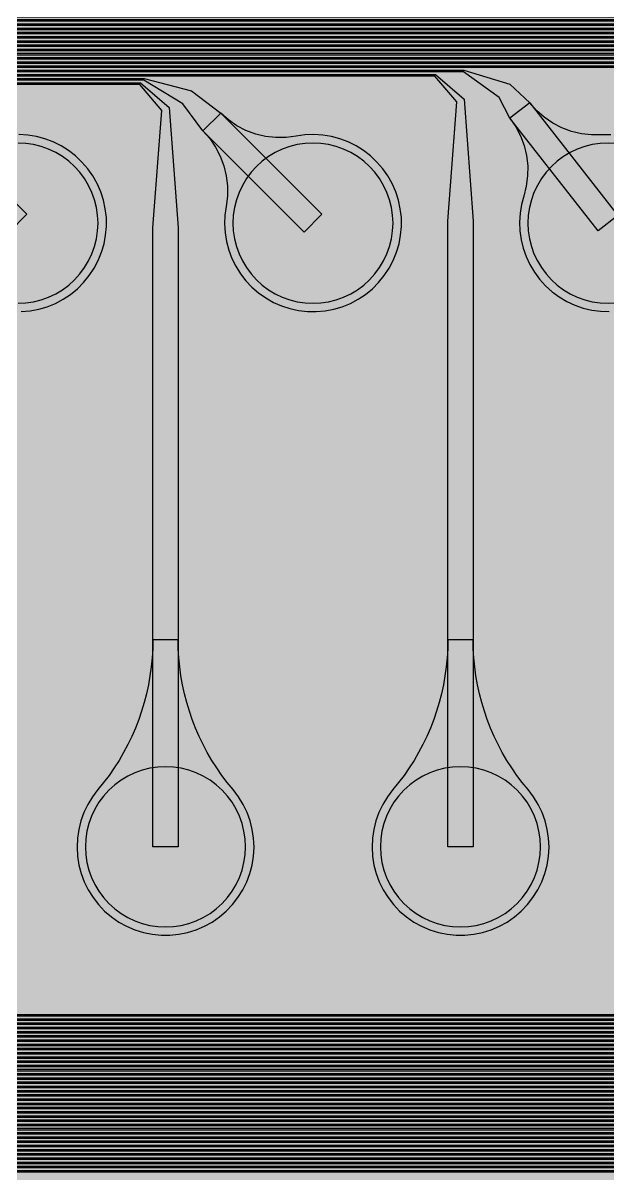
# Model space of a CAD drawing. Header units: metres. Extents: x -7220 to 10980, y -29667 to 1833.
# Drawn here: x -3301 to -2607, y -28281 to -26915 of the extents above; entities that cross this region are included whole.
import ezdxf

# ---------------------------------------------------------------- set-up
doc = ezdxf.new("R2010")
doc.units = ezdxf.units.M
for name, color, linetype in [('Metal1', 4, 'CONTINUOUS'), ('Polyimide', 7, 'CONTINUOUS'), ('Polyimide_Negative', 5, 'CONTINUOUS')]:
    doc.layers.add(name, color=color, linetype=linetype)

msp = doc.modelspace()

# ---------------------------------------------------------------- hatches: boundary and pattern name
at = {"layer": 'Polyimide'}
msp.add_hatch(color=7, dxfattribs=at).paths.add_polyline_path([(4099.4, -13861.6), (4142.6, -14152.8), (4214.2, -14438.4), (4313.4, -14715.5), (4439.2, -14981.7), (4590.6, -15234.2), (4766, -15470.7), (4963.7, -15688.8), (5181.8, -15886.5), (5418.3, -16061.9), (5670.8, -16213.3), (5936.9, -16339.1), (6214.1, -16438.3), (6499.7, -16509.9), (6790.9, -16553.1), (7085, -16567.5), (9980.4, -16567.5), (10058.8, -16571.4), (10136.4, -16582.9), (10212.6, -16601.9), (10286.5, -16628.4), (10357.5, -16662), (10424.8, -16702.3), (10487.9, -16749.1), (10546.1, -16801.8), (10598.8, -16860), (10645.6, -16923), (10685.9, -16990.4), (10719.5, -17061.4), (10745.9, -17135.3), (10765, -17211.4), (10776.5, -17289.1), (10780.4, -17367.5), (10780.4, -21957.3), (10741.6, -22012.9), (10706, -22070.6), (10673.6, -22130.1), (10644.5, -22191.4), (10618.9, -22254.2), (10596.8, -22318.2), (10578.3, -22383.5), (10563.4, -22449.6), (10552.2, -22516.5), (10544.7, -22583.8), (10541, -22651.5), (10541, -22719.3), (10544.7, -22787), (10552.2, -22854.4), (10563.4, -22921.2), (10578.3, -22987.4), (10596.8, -23052.6), (10618.9, -23116.7), (10644.5, -23179.5), (10673.6, -23240.7), (10706, -23300.3), (10741.6, -23357.9), (10780.4, -23413.5), (10780.4, -28667.5), (10776.5, -28745.9), (10765, -28823.6), (10745.9, -28899.7), (10719.5, -28973.6), (10685.9, -29044.6), (10645.6, -29112), (10598.8, -29175), (10546.1, -29233.2), (10487.9, -29285.9), (10424.8, -29332.7), (10357.5, -29373), (10286.5, -29406.6), (10212.6, -29433.1), (10136.4, -29452.1), (10058.8, -29463.6), (9980.4, -29467.5), (-6219.6, -29467.5), (-6298, -29463.6), (-6375.7, -29452.1), (-6451.9, -29433.1), (-6525.8, -29406.6), (-6596.7, -29373), (-6664.1, -29332.7), (-6727.1, -29285.9), (-6785.3, -29233.2), (-6838, -29175), (-6884.8, -29112), (-6925.2, -29044.6), (-6958.7, -28973.6), (-6985.2, -28899.7), (-7004.3, -28823.6), (-7015.8, -28745.9), (-7019.6, -28667.5), (-7019.6, -23426.3), (-6979.4, -23370.1), (-6942.3, -23311.6), (-6908.7, -23251.2), (-6878.5, -23189), (-6851.8, -23125.1), (-6828.8, -23059.9), (-6809.5, -22993.4), (-6794, -22926), (-6782.4, -22857.8), (-6774.6, -22789.1), (-6770.7, -22720), (-6770.7, -22650.8), (-6774.6, -22581.8), (-6782.4, -22513), (-6794, -22444.8), (-6809.5, -22377.4), (-6828.8, -22311), (-6851.8, -22245.7), (-6878.5, -22181.9), (-6908.7, -22119.7), (-6942.3, -22059.2), (-6979.4, -22000.8), (-7019.6, -21944.5), (-7019.6, -17367.5), (-7015.8, -17289.1), (-7004.3, -17211.4), (-6985.2, -17135.3), (-6958.7, -17061.4), (-6925.2, -16990.4), (-6884.8, -16923), (-6838, -16860), (-6785.3, -16801.8), (-6727.1, -16749.1), (-6664.1, -16702.3), (-6596.7, -16662), (-6525.8, -16628.4), (-6451.9, -16601.9), (-6375.7, -16582.9), (-6298, -16571.4), (-6219.6, -16567.5), (-3314, -16567.5), (-3019.9, -16553.1), (-2728.7, -16509.9), (-2443.1, -16438.3), (-2165.9, -16339.1), (-1899.8, -16213.3), (-1647.3, -16061.9), (-1410.8, -15886.5), (-1192.7, -15688.8), (-995, -15470.7), (-819.6, -15234.2), (-668.2, -14981.7), (-542.4, -14715.5), (-443.2, -14438.4), (-371.6, -14152.8), (-328.4, -13861.6), (-314, -13567.5), (-314, -13373.5), (-317.5, -13328.1), (-327.7, -13283.8), (-344.6, -13241.5), (-367.6, -13202.3), (-396.4, -13167), (-430.1, -13136.5), (-468, -13111.4), (-509.3, -13092.3), (-509.3, -13092.3), (-578.2, -13061.3), (-642.2, -13021.2), (-700.3, -12973), (-751.3, -12917.3), (-794.4, -12855.3), (-828.7, -12788.1), (-853.7, -12716.8), (-868.9, -12642.8), (-874, -12567.5), (-868.9, -12492.2), (-853.7, -12418.2), (-828.7, -12346.9), (-794.4, -12279.7), (-751.3, -12217.7), (-700.3, -12162), (-642.2, -12113.8), (-578.2, -12073.7), (-509.3, -12042.7), (-509.3, -12042.7), (-468, -12023.6), (-430.1, -11998.5), (-396.4, -11968), (-367.6, -11932.7), (-344.6, -11893.5), (-327.7, -11851.2), (-317.5, -11806.9), (-314, -11761.5), (-314, -11074.3), (-317.5, -11028.9), (-327.7, -10984.6), (-344.6, -10942.4), (-367.6, -10903.1), (-396.4, -10867.8), (-430.1, -10837.3), (-468, -10812.2), (-509.3, -10793.2), (-509.3, -10793.2), (-578.2, -10762.1), (-642.2, -10722.1), (-700.3, -10673.8), (-751.3, -10618.1), (-794.4, -10556.1), (-828.7, -10488.9), (-853.7, -10417.6), (-868.9, -10343.7), (-874, -10268.3), (-868.9, -10193), (-853.7, -10119), (-828.7, -10047.8), (-794.4, -9980.5), (-751.3, -9918.5), (-700.3, -9862.9), (-642.2, -9814.6), (-578.2, -9774.6), (-509.3, -9743.5), (-509.3, -9743.5), (-468, -9724.5), (-430.1, -9699.4), (-396.4, -9668.8), (-367.6, -9633.5), (-344.6, -9594.3), (-327.7, -9552), (-317.5, -9507.7), (-314, -9462.4), (-314, -8775.1), (-317.5, -8729.8), (-327.7, -8685.5), (-344.6, -8643.2), (-367.6, -8604), (-396.4, -8568.7), (-430.1, -8538.1), (-468, -8513), (-509.3, -8494), (-509.3, -8494), (-578.2, -8462.9), (-642.2, -8422.9), (-700.3, -8374.6), (-751.3, -8319), (-794.4, -8257), (-828.7, -8189.7), (-853.7, -8118.5), (-868.9, -8044.5), (-874, -7969.2), (-868.9, -7893.8), (-853.7, -7819.9), (-828.7, -7748.6), (-794.4, -7681.4), (-751.3, -7619.4), (-700.3, -7563.7), (-642.2, -7515.4), (-578.2, -7475.4), (-509.3, -7444.3), (-509.3, -7444.3), (-468, -7425.3), (-430.1, -7400.2), (-396.4, -7369.7), (-367.6, -7334.4), (-344.6, -7295.1), (-327.7, -7252.9), (-317.5, -7208.6), (-314, -7163.2), (-314, -6476), (-317.5, -6430.6), (-327.7, -6386.3), (-344.6, -6344), (-367.6, -6304.8), (-396.4, -6269.5), (-430.1, -6239), (-468, -6213.9), (-509.3, -6194.8), (-509.3, -6194.8), (-578.2, -6163.8), (-642.2, -6123.7), (-700.3, -6075.5), (-751.3, -6019.8), (-794.4, -5957.8), (-828.7, -5890.6), (-853.7, -5819.3), (-868.9, -5745.3), (-874, -5670), (-868.9, -5594.7), (-853.7, -5520.7), (-828.7, -5449.4), (-794.4, -5382.2), (-751.3, -5320.2), (-700.3, -5264.5), (-642.2, -5216.3), (-578.2, -5176.2), (-509.3, -5145.2), (-509.3, -5145.2), (-468, -5126.1), (-430.1, -5101), (-396.4, -5070.5), (-367.6, -5035.2), (-344.6, -4996), (-327.7, -4953.7), (-317.5, -4909.4), (-314, -4864), (-314, 380), (-314, 1532.5), (-269, 1532.5), (-268.8, 1525.6), (-268.1, 1518.8), (-267, 1512), (-265.4, 1505.3), (-263.4, 1498.7), (-261, 1492.3), (-258.2, 1486.1), (-254.9, 1480), (-251.3, 1474.2), (-247.3, 1468.6), (-242.9, 1463.3), (-238.2, 1458.3), (-233.2, 1453.6), (-227.9, 1449.2), (-222.3, 1445.2), (-216.5, 1441.6), (-210.4, 1438.3), (-204.2, 1435.5), (-197.8, 1433.1), (-191.2, 1431.1), (-184.5, 1429.5), (-177.7, 1428.4), (-170.9, 1427.7), (-164, 1427.5), (-157.1, 1427.7), (-150.3, 1428.4), (-143.5, 1429.5), (-136.8, 1431.1), (-130.2, 1433.1), (-123.8, 1435.5), (-117.6, 1438.3), (-111.5, 1441.6), (-105.7, 1445.2), (-100.1, 1449.2), (-94.8, 1453.6), (-89.8, 1458.3), (-85.1, 1463.3), (-80.7, 1468.6), (-76.7, 1474.2), (-73.1, 1480), (-69.8, 1486.1), (-67, 1492.3), (-64.6, 1498.7), (-62.6, 1505.3), (-61, 1512), (-59.9, 1518.8), (-59.2, 1525.6), (-59, 1532.5), (1786, 1532.5), (3835, 1532.5), (3835.2, 1539), (3835.9, 1545.6), (3836.9, 1552), (3838.4, 1558.4), (3840.3, 1564.6), (3842.6, 1570.8), (3845.3, 1576.7), (3848.4, 1582.5), (3851.9, 1588.1), (3855.7, 1593.4), (3859.8, 1598.4), (3864.3, 1603.2), (3869.1, 1607.7), (3874.1, 1611.8), (3879.4, 1615.6), (3885, 1619.1), (3890.8, 1622.2), (3896.7, 1624.9), (3902.9, 1627.2), (3909.1, 1629.1), (3915.5, 1630.6), (3921.9, 1631.6), (3928.5, 1632.3), (3935, 1632.5), (3941.5, 1632.3), (3948.1, 1631.6), (3954.5, 1630.6), (3960.9, 1629.1), (3967.1, 1627.2), (3973.3, 1624.9), (3979.2, 1622.2), (3985, 1619.1), (3990.6, 1615.6), (3995.9, 1611.8), (4000.9, 1607.7), (4005.7, 1603.2), (4010.2, 1598.4), (4014.3, 1593.4), (4018.1, 1588.1), (4021.6, 1582.5), (4024.7, 1576.7), (4027.4, 1570.8), (4029.7, 1564.6), (4031.6, 1558.4), (4033.1, 1552), (4034.1, 1545.6), (4034.8, 1539), (4035, 1532.5), (4085, 1532.5), (4085, 380), (4085, 330), (4085, -4864), (4088.5, -4909.4), (4098.7, -4953.7), (4115.6, -4996), (4138.6, -5035.2), (4167.4, -5070.5), (4201.1, -5101), (4239, -5126.1), (4280.3, -5145.2), (4280.3, -5145.2), (4349.2, -5176.2), (4413.2, -5216.3), (4471.3, -5264.5), (4522.3, -5320.2), (4565.4, -5382.2), (4599.7, -5449.4), (4624.7, -5520.7), (4639.9, -5594.7), (4645, -5670), (4639.9, -5745.3), (4624.7, -5819.3), (4599.7, -5890.6), (4565.4, -5957.8), (4522.3, -6019.8), (4471.3, -6075.5), (4413.2, -6123.7), (4349.2, -6163.8), (4280.3, -6194.8), (4239, -6213.9), (4201.1, -6239), (4167.4, -6269.5), (4138.6, -6304.8), (4115.6, -6344), (4098.7, -6386.3), (4088.5, -6430.6), (4085, -6476), (4085, -13567.5), (4099.4, -13861.6)])

# ---------------------------------------------------------------- linework, layer by layer
at = {"layer": 'Metal1'}
for points in [[(1748.9, -18191.7), (1748.9, -28247.9), (1718.3, -28278.5), (-5887.5, -28278.5), (-5918.1, -28247.9), (-5918.1, -25926.6), (-5887.5, -25896), (-4532.4, -25896), (-4473.7, -25906.7), (-4466.5, -25911.9), (-4346.5, -26031.9), (-4367.7, -26053.1), (-4487.7, -25933.1), (-4489.1, -25929.8), (-4532.8, -25898), (-5886.7, -25898), (-5916.1, -25927.4), (-5916.1, -28247.1), (-5886.7, -28276.5), (1717.5, -28276.5), (1746.9, -28247.1), (1746.9, -18191.7)], [(1743.9, -18191.7), (1743.9, -28242.9), (1713.3, -28273.5), (-5882.5, -28273.5), (-5913.1, -28242.9), (-5913.1, -25931.6), (-5882.5, -25901), (-4561.7, -25901), (-4527.8, -25930.2), (-4517.1, -26068.2), (-4517.1, -26782.5), (-4547.1, -26782.5), (-4547.1, -26068.2), (-4536.5, -25933.8), (-4562.5, -25903), (-5881.7, -25903), (-5911.1, -25932.4), (-5911.1, -28242.1), (-5881.7, -28271.5), (1712.5, -28271.5), (1741.9, -28242.1), (1741.9, -18191.7)], [(1738.9, -18191.7), (1738.9, -28237.9), (1708.3, -28268.5), (-5877.5, -28268.5), (-5908.1, -28237.9), (-5908.1, -25936.6), (-5877.5, -25906), (-4872.4, -25906), (-4812.9, -25915.5), (-4696.5, -26031.9), (-4717.7, -26053.1), (-4829.9, -25940.9), (-4872.8, -25908), (-5876.7, -25908), (-5906.1, -25937.4), (-5906.1, -28237.1), (-5876.7, -28266.5), (1707.5, -28266.5), (1736.9, -28237.1), (1736.9, -18191.7)], [(1733.9, -18191.7), (1733.9, -28232.9), (1703.3, -28263.5), (-5872.5, -28263.5), (-5903.1, -28232.9), (-5903.1, -25941.6), (-5872.5, -25911), (-4911.7, -25911), (-4877.8, -25940.2), (-4867.1, -26076.2), (-4867.1, -26782.5), (-4897.1, -26782.5), (-4897.1, -26076.2), (-4886.5, -25943.8), (-4912.5, -25913), (-5871.7, -25913), (-5901.1, -25942.4), (-5901.1, -28232.1), (-5871.7, -28261.5), (1702.5, -28261.5), (1731.9, -28232.1), (1731.9, -18191.7)], [(1728.9, -18191.7), (1728.9, -28227.9), (1698.3, -28258.5), (-5867.5, -28258.5), (-5898.1, -28227.9), (-5898.1, -25946.6), (-5867.5, -25916), (-5212.4, -25916), (-5152.9, -25925.5), (-5046.5, -26031.9), (-5067.7, -26053.1), (-5169.9, -25950.9), (-5212.8, -25918), (-5866.7, -25918), (-5896.1, -25947.4), (-5896.1, -28227.1), (-5866.7, -28256.5), (1697.5, -28256.5), (1726.9, -28227.1), (1726.9, -18191.7)], [(1723.9, -18191.7), (1723.9, -28222.9), (1693.3, -28253.5), (-5862.5, -28253.5), (-5893.1, -28222.9), (-5893.1, -25951.6), (-5862.5, -25921), (-5261.7, -25921), (-5227.7, -25950.2), (-5217.1, -26084.2), (-5217.1, -26782.5), (-5247.1, -26782.5), (-5247.1, -26084.2), (-5236.5, -25953.8), (-5262.5, -25923), (-5861.7, -25923), (-5891.1, -25952.4), (-5891.1, -28222.1), (-5861.7, -28251.5), (1692.5, -28251.5), (1721.9, -28222.1), (1721.9, -18191.7)], [(1718.9, -18191.7), (1718.9, -28217.9), (1688.3, -28248.5), (-5857.5, -28248.5), (-5888.1, -28217.9), (-5888.1, -26921.6), (-5857.5, -26891), (163.3, -26891), (199.6, -26919.2), (207.9, -26982.8), (207.9, -27152.5), (177.9, -27152.5), (177.9, -26982.8), (186.1, -26924.8), (162.5, -26893), (-5856.7, -26893), (-5886.1, -26922.4), (-5886.1, -28217.1), (-5856.7, -28246.5), (1687.5, -28246.5), (1716.9, -28217.1), (1716.9, -18191.7)], [(1713.9, -18191.7), (1713.9, -28212.9), (1683.3, -28243.5), (-5852.5, -28243.5), (-5883.1, -28212.9), (-5883.1, -26926.6), (-5852.5, -26896), (-11.7, -26896), (21.8, -26925.4), (32.9, -27086.2), (32.9, -27892.5), (2.9, -27892.5), (2.9, -27086.2), (13.9, -26928.6), (-12.5, -26898), (-5851.7, -26898), (-5881.1, -26927.4), (-5881.1, -28212.1), (-5851.7, -28241.5), (1682.5, -28241.5), (1711.9, -28212.1), (1711.9, -18191.7)], [(1708.9, -18191.7), (1708.9, -28207.9), (1678.3, -28238.5), (-5847.5, -28238.5), (-5878.1, -28207.9), (-5878.1, -26931.6), (-5847.5, -26901), (-328.1, -26901), (-279, -26923.6), (-227.4, -26997.3), (-144.1, -27145.1), (-170.2, -27159.9), (-253.5, -27012), (-288.2, -26932.6), (-328.6, -26903), (-5846.7, -26903), (-5876.1, -26932.4), (-5876.1, -28207.1), (-5846.7, -28236.5), (1677.5, -28236.5), (1706.9, -28207.1), (1706.9, -18191.7)], [(1703.9, -18191.7), (1703.9, -28202.9), (1673.3, -28233.5), (-5842.5, -28233.5), (-5873.1, -28202.9), (-5873.1, -26936.6), (-5842.5, -26906), (-361.7, -26906), (-328.1, -26935.4), (-317.1, -27094.2), (-317.1, -27892.5), (-347.1, -27892.5), (-347.1, -27094.2), (-336.1, -26938.6), (-362.5, -26908), (-5841.7, -26908), (-5871.1, -26937.4), (-5871.1, -28202.1), (-5841.7, -28231.5), (1672.5, -28231.5), (1701.9, -28202.1), (1701.9, -18191.7)], [(1698.9, -18191.7), (1698.9, -28197.9), (1668.3, -28228.5), (-5837.5, -28228.5), (-5868.1, -28197.9), (-5868.1, -26941.6), (-5837.5, -26911), (-678.1, -26911), (-628.4, -26933), (-580.1, -26998.6), (-494.2, -27144.9), (-520.1, -27160.1), (-606, -27013.8), (-637.9, -26942.7), (-678.6, -26913), (-5836.7, -26913), (-5866.1, -26942.4), (-5866.1, -28197.1), (-5836.7, -28226.5), (1667.5, -28226.5), (1696.9, -28197.1), (1696.9, -18191.7)], [(1693.9, -18191.7), (1693.9, -28192.9), (1663.3, -28223.5), (-5832.5, -28223.5), (-5863.1, -28192.9), (-5863.1, -26946.6), (-5832.5, -26916), (-711.7, -26916), (-678.1, -26945.3), (-667.1, -27102.2), (-667.1, -27892.5), (-697.1, -27892.5), (-697.1, -27102.2), (-686.1, -26948.7), (-712.5, -26918), (-5831.7, -26918), (-5861.1, -26947.4), (-5861.1, -28192.1), (-5831.7, -28221.5), (1662.5, -28221.5), (1691.9, -28192.1), (1691.9, -18191.7)], [(1688.9, -18191.7), (1688.9, -28187.9), (1658.3, -28218.5), (-5827.5, -28218.5), (-5858.1, -28187.9), (-5858.1, -26951.6), (-5827.5, -26921), (-1028.1, -26921), (-977.7, -26942.4), (-933, -27000), (-844.3, -27144.7), (-869.9, -27160.3), (-958.6, -27015.6), (-987.7, -26952.8), (-1028.6, -26923), (-5826.7, -26923), (-5856.1, -26952.4), (-5856.1, -28187.1), (-5826.7, -28216.5), (1657.5, -28216.5), (1686.9, -28187.1), (1686.9, -18191.7)], [(1683.9, -18191.7), (1683.9, -28182.9), (1653.3, -28213.5), (-5822.5, -28213.5), (-5853.1, -28182.9), (-5853.1, -26956.6), (-5822.5, -26926), (-1061.7, -26926), (-1028.1, -26955.3), (-1017.1, -27110.2), (-1017.1, -27892.5), (-1047.1, -27892.5), (-1047.1, -27110.2), (-1036.2, -26958.7), (-1062.5, -26928), (-5821.7, -26928), (-5851.1, -26957.4), (-5851.1, -28182.1), (-5821.7, -28211.5), (1652.5, -28211.5), (1681.9, -28182.1), (1681.9, -18191.7)], [(1678.9, -18191.7), (1678.9, -28177.9), (1648.3, -28208.5), (-5817.5, -28208.5), (-5848.1, -28177.9), (-5848.1, -26961.6), (-5817.5, -26931), (-1378.1, -26931), (-1326.9, -26951.7), (-1286, -27001.5), (-1194.5, -27144.4), (-1219.8, -27160.6), (-1311.3, -27017.7), (-1337.4, -26962.9), (-1378.6, -26933), (-5816.7, -26933), (-5846.1, -26962.4), (-5846.1, -28177.1), (-5816.7, -28206.5), (1647.5, -28206.5), (1676.9, -28177.1), (1676.9, -18191.7)], [(1673.9, -18191.7), (1673.9, -28172.9), (1643.3, -28203.5), (-5812.5, -28203.5), (-5843.1, -28172.9), (-5843.1, -26966.6), (-5812.5, -26936), (-1411.7, -26936), (-1378.1, -26965.3), (-1367.1, -27118.2), (-1367.1, -27892.5), (-1397.1, -27892.5), (-1397.1, -27118.2), (-1386.2, -26968.7), (-1412.5, -26938), (-5811.7, -26938), (-5841.1, -26967.4), (-5841.1, -28172.1), (-5811.7, -28201.5), (1642.5, -28201.5), (1671.9, -28172.1), (1671.9, -18191.7)], [(1668.9, -18191.7), (1668.9, -28167.9), (1638.3, -28198.5), (-5807.5, -28198.5), (-5838.1, -28167.9), (-5838.1, -26971.6), (-5807.5, -26941), (-1728.1, -26941), (-1676.1, -26960.8), (-1639.2, -27003.2), (-1544.7, -27144.1), (-1569.6, -27160.9), (-1664.1, -27019.9), (-1687.1, -26973), (-1728.6, -26943), (-5806.7, -26943), (-5836.1, -26972.4), (-5836.1, -28167.1), (-5806.7, -28196.5), (1637.5, -28196.5), (1666.9, -28167.1), (1666.9, -18191.7)], [(1663.9, -18191.7), (1663.9, -28162.9), (1633.3, -28193.5), (-5802.5, -28193.5), (-5833.1, -28162.9), (-5833.1, -26976.6), (-5802.5, -26946), (-1761.7, -26946), (-1728, -26975.3), (-1717.1, -27126.2), (-1717.1, -27892.5), (-1747.1, -27892.5), (-1747.1, -27126.2), (-1736.2, -26978.7), (-1762.5, -26948), (-5801.7, -26948), (-5831.1, -26977.4), (-5831.1, -28162.1), (-5801.7, -28191.5), (1632.5, -28191.5), (1661.9, -28162.1), (1661.9, -18191.7)], [(1658.9, -18191.7), (1658.9, -28157.9), (1628.3, -28188.5), (-5797.5, -28188.5), (-5828.1, -28157.9), (-5828.1, -26981.6), (-5797.5, -26951), (-2078.1, -26951), (-2025.3, -26969.9), (-1992.6, -27005.1), (-1894.9, -27143.9), (-1919.4, -27161.1), (-2017.1, -27022.4), (-2036.9, -26983.2), (-2078.6, -26953), (-5796.7, -26953), (-5826.1, -26982.4), (-5826.1, -28157.1), (-5796.7, -28186.5), (1627.5, -28186.5), (1656.9, -28157.1), (1656.9, -18191.7)], [(1653.9, -18191.7), (1653.9, -28152.9), (1623.3, -28183.5), (-5792.5, -28183.5), (-5823.1, -28152.9), (-5823.1, -26986.6), (-5792.5, -26956), (-2111.7, -26956), (-2078, -26985.3), (-2067.1, -27134.2), (-2067.1, -27892.5), (-2097.1, -27892.5), (-2097.1, -27134.2), (-2086.3, -26988.7), (-2112.5, -26958), (-5791.7, -26958), (-5821.1, -26987.4), (-5821.1, -28152.1), (-5791.7, -28181.5), (1622.5, -28181.5), (1651.9, -28152.1), (1651.9, -18191.7)], [(1648.9, -18191.7), (1648.9, -28147.9), (1618.3, -28178.5), (-5787.5, -28178.5), (-5818.1, -28147.9), (-5818.1, -26991.6), (-5787.5, -26961), (-2428.1, -26961), (-2374.4, -26978.8), (-2346.1, -27007.2), (-2245.1, -27143.6), (-2269.2, -27161.4), (-2370.2, -27025.1), (-2386.6, -26993.4), (-2428.6, -26963), (-5786.7, -26963), (-5816.1, -26992.4), (-5816.1, -28147.1), (-5786.7, -28176.5), (1617.5, -28176.5), (1646.9, -28147.1), (1646.9, -18191.7)], [(1643.9, -18191.7), (1643.9, -28142.9), (1613.3, -28173.5), (-5782.5, -28173.5), (-5813.1, -28142.9), (-5813.1, -26996.6), (-5782.5, -26966), (-2461.7, -26966), (-2428, -26995.3), (-2417.1, -27142.2), (-2417.1, -27892.5), (-2447.1, -27892.5), (-2447.1, -27142.2), (-2436.3, -26998.7), (-2462.5, -26968), (-5781.7, -26968), (-5811.1, -26997.4), (-5811.1, -28142.1), (-5781.7, -28171.5), (1612.5, -28171.5), (1641.9, -28142.1), (1641.9, -18191.7)], [(1638.9, -18191.7), (1638.9, -28137.9), (1608.3, -28168.5), (-5777.5, -28168.5), (-5808.1, -28137.9), (-5808.1, -27001.6), (-5777.5, -26971), (-2778.1, -26971), (-2723.4, -26987.6), (-2699.9, -27009.6), (-2595.3, -27143.3), (-2618.9, -27161.7), (-2723.5, -27028.1), (-2736.3, -27003.6), (-2778.6, -26973), (-5776.7, -26973), (-5806.1, -27002.4), (-5806.1, -28137.1), (-5776.7, -28166.5), (1607.5, -28166.5), (1636.9, -28137.1), (1636.9, -18191.7)], [(1633.9, -18191.7), (1633.9, -28132.9), (1603.3, -28163.5), (-5772.5, -28163.5), (-5803.1, -28132.9), (-5803.1, -27006.6), (-5772.5, -26976), (-2811.7, -26976), (-2777.9, -27005.3), (-2767.1, -27150.2), (-2767.1, -27892.5), (-2797.1, -27892.5), (-2797.1, -27150.2), (-2786.3, -27008.7), (-2812.5, -26978), (-5771.7, -26978), (-5801.1, -27007.4), (-5801.1, -28132.1), (-5771.7, -28161.5), (1602.5, -28161.5), (1631.9, -28132.1), (1631.9, -18191.7)], [(1628.9, -18191.7), (1628.9, -28127.9), (1598.3, -28158.5), (-5767.5, -28158.5), (-5798.1, -28127.9), (-5798.1, -27011.6), (-5767.5, -26981), (-3157.4, -26981), (-3101.3, -26995.6), (-3066.5, -27021.9), (-2946.5, -27141.9), (-2967.7, -27163.1), (-3087.7, -27043.1), (-3111.5, -27010.9), (-3157.8, -26983), (-5766.7, -26983), (-5796.1, -27012.4), (-5796.1, -28127.1), (-5766.7, -28156.5), (1597.5, -28156.5), (1626.9, -28127.1), (1626.9, -18191.7)], [(1623.9, -18191.7), (1623.9, -28122.9), (1593.3, -28153.5), (-5762.5, -28153.5), (-5793.1, -28122.9), (-5793.1, -27016.6), (-5762.5, -26986), (-3161.7, -26986), (-3127.9, -27015.2), (-3117.1, -27158.2), (-3117.1, -27892.5), (-3147.1, -27892.5), (-3147.1, -27158.2), (-3136.4, -27018.8), (-3162.5, -26988), (-5761.7, -26988), (-5791.1, -27017.4), (-5791.1, -28122.1), (-5761.7, -28151.5), (1592.5, -28151.5), (1621.9, -28122.1), (1621.9, -18191.7)], [(1618.9, -18191.7), (1618.9, -28117.9), (1588.3, -28148.5), (-5757.5, -28148.5), (-5788.1, -28117.9), (-5788.1, -27021.6), (-5757.5, -26991), (-3497.4, -26991), (-3440.5, -27004.4), (-3416.5, -27021.9), (-3296.5, -27141.9), (-3317.7, -27163.1), (-3437.7, -27043.1), (-3452.3, -27022), (-3497.8, -26993), (-5756.7, -26993), (-5786.1, -27022.4), (-5786.1, -28117.1), (-5756.7, -28146.5), (1587.5, -28146.5), (1616.9, -28117.1), (1616.9, -18191.7)], [(1613.9, -18191.7), (1613.9, -28112.9), (1583.3, -28143.5), (-5752.5, -28143.5), (-5783.1, -28112.9), (-5783.1, -27026.6), (-5752.5, -26996), (-3511.7, -26996), (-3477.9, -27025.2), (-3467.1, -27166.2), (-3467.1, -27892.5), (-3497.1, -27892.5), (-3497.1, -27166.2), (-3486.4, -27028.8), (-3512.5, -26998), (-5751.7, -26998), (-5781.1, -27027.4), (-5781.1, -28112.1), (-5751.7, -28141.5), (1582.5, -28141.5), (1611.9, -28112.1), (1611.9, -18191.7)], [(1608.9, -18191.7), (1608.9, -28107.9), (1578.3, -28138.5), (-5747.5, -28138.5), (-5778.1, -28107.9), (-5778.1, -27031.6), (-5747.5, -27001), (-3837.4, -27001), (-3779.4, -27012.8), (-3766.5, -27021.9), (-3646.5, -27141.9), (-3667.7, -27163.1), (-3787.7, -27043.1), (-3793.4, -27033.7), (-3837.8, -27003), (-5746.7, -27003), (-5776.1, -27032.4), (-5776.1, -28107.1), (-5746.7, -28136.5), (1577.5, -28136.5), (1606.9, -28107.1), (1606.9, -18191.7)], [(1603.9, -18191.7), (1603.9, -28102.9), (1573.3, -28133.5), (-5742.5, -28133.5), (-5773.1, -28102.9), (-5773.1, -27036.6), (-5742.5, -27006), (-3861.7, -27006), (-3827.8, -27035.2), (-3817.1, -27174.2), (-3817.1, -27892.5), (-3847.1, -27892.5), (-3847.1, -27174.2), (-3836.4, -27038.8), (-3862.5, -27008), (-5741.7, -27008), (-5771.1, -27037.4), (-5771.1, -28102.1), (-5741.7, -28131.5), (1572.5, -28131.5), (1601.9, -28102.1), (1601.9, -18191.7)], [(1598.9, -18191.7), (1598.9, -28097.9), (1568.3, -28128.5), (-5737.5, -28128.5), (-5768.1, -28097.9), (-5768.1, -27041.6), (-5737.5, -27011), (-4177.4, -27011), (-4117.9, -27020.5), (-3996.5, -27141.9), (-4017.7, -27163.1), (-4134.9, -27045.9), (-4177.8, -27013), (-5736.7, -27013), (-5766.1, -27042.4), (-5766.1, -28097.1), (-5736.7, -28126.5), (1567.5, -28126.5), (1596.9, -28097.1), (1596.9, -18191.7)], [(1593.9, -18191.7), (1593.9, -28092.9), (1563.3, -28123.5), (-5732.5, -28123.5), (-5763.1, -28092.9), (-5763.1, -27046.6), (-5732.5, -27016), (-4211.7, -27016), (-4177.8, -27045.2), (-4167.1, -27182.2), (-4167.1, -27892.5), (-4197.1, -27892.5), (-4197.1, -27182.2), (-4186.5, -27048.8), (-4212.5, -27018), (-5731.7, -27018), (-5761.1, -27047.4), (-5761.1, -28092.1), (-5731.7, -28121.5), (1562.5, -28121.5), (1591.9, -28092.1), (1591.9, -18191.7)], [(1588.9, -18191.7), (1588.9, -28087.9), (1558.3, -28118.5), (-5727.5, -28118.5), (-5758.1, -28087.9), (-5758.1, -27051.6), (-5727.5, -27021), (-4517.4, -27021), (-4457.9, -27030.5), (-4346.5, -27141.9), (-4367.7, -27163.1), (-4474.9, -27055.9), (-4517.8, -27023), (-5726.7, -27023), (-5756.1, -27052.4), (-5756.1, -28087.1), (-5726.7, -28116.5), (1557.5, -28116.5), (1586.9, -28087.1), (1586.9, -18191.7)], [(1583.9, -18191.7), (1583.9, -28082.9), (1553.3, -28113.5), (-5722.5, -28113.5), (-5753.1, -28082.9), (-5753.1, -27056.6), (-5722.5, -27026), (-4561.7, -27026), (-4527.7, -27055.2), (-4517.1, -27190.2), (-4517.1, -27892.5), (-4547.1, -27892.5), (-4547.1, -27190.2), (-4536.5, -27058.8), (-4562.5, -27028), (-5721.7, -27028), (-5751.1, -27057.4), (-5751.1, -28082.1), (-5721.7, -28111.5), (1552.5, -28111.5), (1581.9, -28082.1), (1581.9, -18191.7)], [(1578.9, -18191.7), (1578.9, -28077.9), (1548.3, -28108.5), (-5717.5, -28108.5), (-5748.1, -28077.9), (-5748.1, -27061.6), (-5717.5, -27031), (-4857.4, -27031), (-4797.9, -27040.5), (-4696.5, -27141.9), (-4717.7, -27163.1), (-4814.9, -27065.9), (-4857.8, -27033), (-5716.7, -27033), (-5746.1, -27062.4), (-5746.1, -28077.1), (-5716.7, -28106.5), (1547.5, -28106.5), (1576.9, -28077.1), (1576.9, -18191.7)], [(1573.9, -18191.7), (1573.9, -28072.9), (1543.3, -28103.5), (-5712.5, -28103.5), (-5743.1, -28072.9), (-5743.1, -27066.6), (-5712.5, -27036), (-4911.7, -27036), (-4877.7, -27065.2), (-4867.1, -27198.2), (-4867.1, -27892.5), (-4897.1, -27892.5), (-4897.1, -27198.2), (-4886.5, -27068.8), (-4912.5, -27038), (-5711.7, -27038), (-5741.1, -27067.4), (-5741.1, -28072.1), (-5711.7, -28101.5), (1542.5, -28101.5), (1571.9, -28072.1), (1571.9, -18191.7)], [(1568.9, -18191.7), (1568.9, -28067.9), (1538.3, -28098.5), (-5707.5, -28098.5), (-5738.1, -28067.9), (-5738.1, -27071.6), (-5707.5, -27041), (-5197.4, -27041), (-5137.9, -27050.5), (-5046.5, -27141.9), (-5067.7, -27163.1), (-5154.9, -27075.9), (-5197.8, -27043), (-5706.7, -27043), (-5736.1, -27072.4), (-5736.1, -28067.1), (-5706.7, -28096.5), (1537.5, -28096.5), (1566.9, -28067.1), (1566.9, -18191.7)], [(1563.9, -18191.7), (1563.9, -28062.9), (1533.3, -28093.5), (-5702.5, -28093.5), (-5733.1, -28062.9), (-5733.1, -27076.6), (-5702.5, -27046), (-5261.7, -27046), (-5227.7, -27075.2), (-5217.1, -27206.2), (-5217.1, -27892.5), (-5247.1, -27892.5), (-5247.1, -27206.2), (-5236.6, -27078.8), (-5262.5, -27048), (-5701.7, -27048), (-5731.1, -27077.4), (-5731.1, -28062.1), (-5701.7, -28091.5), (1532.5, -28091.5), (1561.9, -28062.1), (1561.9, -18191.7)], [(-2603.8, -27047.6), (-2614.3, -27047.7), (-2626.5, -27047.8), (-2638.6, -27046.4), (-2650.4, -27043.6), (-2661.8, -27039.3), (-2672.6, -27033.7), (-2682.7, -27026.8), (-2691.8, -27018.7), (-2699.9, -27009.6), (-2723.5, -27028.1), (-2723.5, -27028.1), (-2716.6, -27038.1), (-2711, -27048.9), (-2706.7, -27060.3), (-2703.8, -27072.2), (-2702.4, -27084.3), (-2702.5, -27096.4), (-2704.1, -27108.5), (-2707.1, -27120.3), (-2709.8, -27130.5), (-2711.5, -27140.8), (-2712.1, -27151.3), (-2711.7, -27161.7), (-2710.3, -27172.1), (-2707.8, -27182.3), (-2704.3, -27192.2), (-2699.9, -27201.7), (-2694.5, -27210.7), (-2688.3, -27219.1), (-2681.3, -27226.9), (-2673.5, -27233.9), (-2665, -27240.1), (-2656, -27245.4), (-2646.5, -27249.8), (-2636.6, -27253.3), (-2626.4, -27255.7), (-2616, -27257.1), (-2605.6, -27257.5)], [(-3303.3, -27257.4), (-3292.8, -27256.5), (-3282.5, -27254.6), (-3272.5, -27251.6), (-3262.8, -27247.7), (-3253.5, -27242.8), (-3244.8, -27237), (-3236.7, -27230.4), (-3229.3, -27222.9), (-3222.6, -27214.8), (-3216.8, -27206.1), (-3211.9, -27196.8), (-3208, -27187.1), (-3205, -27177.1), (-3203.1, -27166.8), (-3202.2, -27156.3), (-3202.3, -27145.9), (-3203.5, -27135.4), (-3205.7, -27125.2), (-3209, -27115.2), (-3213.2, -27105.6), (-3218.3, -27096.5), (-3224.3, -27087.9), (-3231.2, -27080), (-3238.8, -27072.8), (-3247.1, -27066.4), (-3256, -27060.8), (-3265.3, -27056.2), (-3275.2, -27052.5), (-3285.3, -27049.8), (-3295.6, -27048.1), (-3306.1, -27047.5)]]:
    msp.add_lwpolyline(points, dxfattribs=at)
for points in [[(-3087.7, -27043.1), (-3079.7, -27052.2), (-3072.8, -27062.3), (-3067.1, -27073.1), (-3062.8, -27084.5), (-3060, -27096.3), (-3058.6, -27108.4), (-3058.7, -27120.6), (-3060.2, -27132.7), (-3061.7, -27143.1), (-3062.1, -27153.5), (-3061.5, -27164), (-3059.8, -27174.3), (-3057.1, -27184.5), (-3053.5, -27194.3), (-3048.8, -27203.7), (-3043.3, -27212.6), (-3036.8, -27220.8), (-3029.6, -27228.4), (-3021.7, -27235.3), (-3013.1, -27241.3), (-3004, -27246.5), (-2994.4, -27250.7), (-2984.4, -27253.9), (-2974.2, -27256.1), (-2963.8, -27257.3), (-2953.3, -27257.4), (-2942.8, -27256.5), (-2932.5, -27254.6), (-2922.5, -27251.6), (-2912.8, -27247.7), (-2903.5, -27242.8), (-2894.8, -27237), (-2886.7, -27230.4), (-2879.3, -27222.9), (-2872.6, -27214.8), (-2866.8, -27206.1), (-2861.9, -27196.8), (-2858, -27187.1), (-2855, -27177.1), (-2853.1, -27166.8), (-2852.2, -27156.3), (-2852.3, -27145.9), (-2853.5, -27135.4), (-2855.7, -27125.2), (-2859, -27115.2), (-2863.2, -27105.6), (-2868.3, -27096.5), (-2874.3, -27087.9), (-2881.2, -27080), (-2888.8, -27072.8), (-2897.1, -27066.4), (-2906, -27060.8), (-2915.3, -27056.2), (-2925.2, -27052.5), (-2935.3, -27049.8), (-2945.6, -27048.1), (-2956.1, -27047.5), (-2966.6, -27047.9), (-2976.9, -27049.4), (-2989, -27051), (-3001.2, -27051), (-3013.3, -27049.6), (-3025.1, -27046.8), (-3036.6, -27042.5), (-3047.4, -27036.9), (-3057.4, -27030), (-3066.5, -27021.9), (-3087.7, -27043.1)], [(-3147.1, -27646.9), (-3147.3, -27657.7), (-3148, -27668.4), (-3149, -27679.1), (-3150.5, -27689.7), (-3152.3, -27700.3), (-3154.6, -27710.8), (-3157.3, -27721.1), (-3160.4, -27731.4), (-3163.9, -27741.6), (-3167.8, -27751.6), (-3172.1, -27761.4), (-3176.7, -27771.1), (-3181.8, -27780.6), (-3187.2, -27789.9), (-3192.9, -27798.9), (-3199, -27807.7), (-3205.5, -27816.3), (-3212.3, -27824.6), (-3218.7, -27833.1), (-3224.2, -27842.1), (-3228.9, -27851.7), (-3232.5, -27861.6), (-3235.1, -27871.9), (-3236.6, -27882.4), (-3237.1, -27893), (-3236.5, -27903.6), (-3234.9, -27914.1), (-3232.2, -27924.3), (-3228.5, -27934.2), (-3223.8, -27943.7), (-3218.1, -27952.7), (-3211.6, -27961.1), (-3204.3, -27968.8), (-3196.2, -27975.7), (-3187.5, -27981.7), (-3178.2, -27986.8), (-3168.5, -27991), (-3158.4, -27994.2), (-3148, -27996.3), (-3137.4, -27997.4), (-3126.8, -27997.4), (-3116.3, -27996.3), (-3105.9, -27994.2), (-3095.8, -27991), (-3086, -27986.8), (-3076.7, -27981.7), (-3068, -27975.7), (-3060, -27968.8), (-3052.6, -27961.1), (-3046.1, -27952.7), (-3040.5, -27943.7), (-3035.8, -27934.2), (-3032.1, -27924.3), (-3029.4, -27914.1), (-3027.7, -27903.6), (-3027.1, -27893), (-3027.6, -27882.4), (-3029.2, -27871.9), (-3031.8, -27861.6), (-3035.4, -27851.7), (-3040, -27842.1), (-3045.6, -27833.1), (-3052, -27824.6), (-3058.8, -27816.3), (-3065.2, -27807.7), (-3071.3, -27798.9), (-3077.1, -27789.9), (-3082.5, -27780.6), (-3087.5, -27771.1), (-3092.2, -27761.4), (-3096.4, -27751.6), (-3100.3, -27741.6), (-3103.8, -27731.4), (-3106.9, -27721.1), (-3109.6, -27710.8), (-3111.9, -27700.3), (-3113.8, -27689.7), (-3115.2, -27679.1), (-3116.3, -27668.4), (-3116.9, -27657.7), (-3117.1, -27646.9), (-3147.1, -27646.9)], [(-2797.1, -27646.9), (-2797.3, -27657.7), (-2798, -27668.4), (-2799, -27679.1), (-2800.5, -27689.7), (-2802.3, -27700.3), (-2804.6, -27710.8), (-2807.3, -27721.1), (-2810.4, -27731.4), (-2813.9, -27741.6), (-2817.8, -27751.6), (-2822.1, -27761.4), (-2826.7, -27771.1), (-2831.8, -27780.6), (-2837.2, -27789.9), (-2842.9, -27798.9), (-2849, -27807.7), (-2855.5, -27816.3), (-2862.3, -27824.6), (-2868.7, -27833.1), (-2874.2, -27842.1), (-2878.9, -27851.7), (-2882.5, -27861.6), (-2885.1, -27871.9), (-2886.6, -27882.4), (-2887.1, -27893), (-2886.5, -27903.6), (-2884.9, -27914.1), (-2882.2, -27924.3), (-2878.5, -27934.2), (-2873.8, -27943.7), (-2868.1, -27952.7), (-2861.6, -27961.1), (-2854.3, -27968.8), (-2846.2, -27975.7), (-2837.5, -27981.7), (-2828.2, -27986.8), (-2818.5, -27991), (-2808.4, -27994.2), (-2798, -27996.3), (-2787.4, -27997.4), (-2776.8, -27997.4), (-2766.3, -27996.3), (-2755.9, -27994.2), (-2745.8, -27991), (-2736, -27986.8), (-2726.7, -27981.7), (-2718, -27975.7), (-2710, -27968.8), (-2702.6, -27961.1), (-2696.1, -27952.7), (-2690.5, -27943.7), (-2685.8, -27934.2), (-2682.1, -27924.3), (-2679.4, -27914.1), (-2677.7, -27903.6), (-2677.1, -27893), (-2677.6, -27882.4), (-2679.2, -27871.9), (-2681.8, -27861.6), (-2685.4, -27851.7), (-2690, -27842.1), (-2695.6, -27833.1), (-2702, -27824.6), (-2708.8, -27816.3), (-2715.2, -27807.7), (-2721.3, -27798.9), (-2727.1, -27789.9), (-2732.5, -27780.6), (-2737.5, -27771.1), (-2742.2, -27761.4), (-2746.4, -27751.6), (-2750.3, -27741.6), (-2753.8, -27731.4), (-2756.9, -27721.1), (-2759.6, -27710.8), (-2761.9, -27700.3), (-2763.8, -27689.7), (-2765.2, -27679.1), (-2766.3, -27668.4), (-2766.9, -27657.7), (-2767.1, -27646.9), (-2797.1, -27646.9)]]:
    msp.add_lwpolyline(points, close=True, dxfattribs=at)
at = {"layer": 'Polyimide_Negative'}
for points in [[(-3307.1, -27247.5), (-3297.8, -27247), (-3288.6, -27245.7), (-3279.5, -27243.4), (-3270.8, -27240.3), (-3262.3, -27236.3), (-3254.3, -27231.5), (-3246.9, -27225.9), (-3239.9, -27219.7), (-3233.7, -27212.8), (-3228.1, -27205.3), (-3223.3, -27197.3), (-3219.4, -27188.9), (-3216.2, -27180.1), (-3214, -27171), (-3212.6, -27161.8), (-3212.1, -27152.5), (-3212.1, -27152.5), (-3212.6, -27143.2), (-3214, -27134), (-3216.2, -27124.9), (-3219.4, -27116.1), (-3223.3, -27107.7), (-3228.1, -27099.7), (-3233.7, -27092.2), (-3239.9, -27085.3), (-3246.9, -27079.1), (-3254.3, -27073.5), (-3262.3, -27068.7), (-3270.8, -27064.7), (-3279.5, -27061.6), (-3288.6, -27059.3), (-3297.8, -27058), (-3307.1, -27057.5)], [(-2597.8, -27058), (-2607.1, -27057.5), (-2616.4, -27058), (-2625.7, -27059.3), (-2634.7, -27061.6), (-2643.5, -27064.7), (-2651.9, -27068.7), (-2659.9, -27073.5), (-2667.4, -27079.1), (-2674.3, -27085.3), (-2680.6, -27092.2), (-2686.1, -27099.7), (-2690.9, -27107.7), (-2694.9, -27116.1), (-2698, -27124.9), (-2700.3, -27134), (-2701.7, -27143.2), (-2702.1, -27152.5), (-2701.7, -27161.8), (-2700.3, -27171), (-2698, -27180.1), (-2694.9, -27188.9), (-2690.9, -27197.3), (-2686.1, -27205.3), (-2680.6, -27212.8), (-2674.3, -27219.7), (-2667.4, -27225.9), (-2659.9, -27231.5), (-2651.9, -27236.3), (-2643.5, -27240.3), (-2634.7, -27243.4), (-2625.7, -27245.7), (-2616.4, -27247), (-2607.1, -27247.5), (-2597.8, -27247)]]:
    msp.add_lwpolyline(points, dxfattribs=at)
for points in [[(-2862.1, -27152.5), (-2862.6, -27143.2), (-2864, -27134), (-2866.2, -27124.9), (-2869.4, -27116.1), (-2873.3, -27107.7), (-2878.1, -27099.7), (-2883.7, -27092.2), (-2889.9, -27085.3), (-2896.9, -27079.1), (-2904.3, -27073.5), (-2912.3, -27068.7), (-2920.8, -27064.7), (-2929.5, -27061.6), (-2938.6, -27059.3), (-2947.8, -27058), (-2957.1, -27057.5), (-2966.4, -27058), (-2975.7, -27059.3), (-2984.7, -27061.6), (-2993.5, -27064.7), (-3001.9, -27068.7), (-3009.9, -27073.5), (-3017.4, -27079.1), (-3024.3, -27085.3), (-3030.6, -27092.2), (-3036.1, -27099.7), (-3040.9, -27107.7), (-3044.9, -27116.1), (-3048, -27124.9), (-3050.3, -27134), (-3051.7, -27143.2), (-3052.1, -27152.5), (-3051.7, -27161.8), (-3050.3, -27171), (-3048, -27180.1), (-3044.9, -27188.9), (-3040.9, -27197.3), (-3036.1, -27205.3), (-3030.6, -27212.8), (-3024.3, -27219.7), (-3017.4, -27225.9), (-3009.9, -27231.5), (-3001.9, -27236.3), (-2993.5, -27240.3), (-2984.7, -27243.4), (-2975.7, -27245.7), (-2966.4, -27247), (-2957.1, -27247.5), (-2947.8, -27247), (-2938.6, -27245.7), (-2929.5, -27243.4), (-2920.8, -27240.3), (-2912.3, -27236.3), (-2904.3, -27231.5), (-2896.9, -27225.9), (-2889.9, -27219.7), (-2883.7, -27212.8), (-2878.1, -27205.3), (-2873.3, -27197.3), (-2869.4, -27188.9), (-2866.2, -27180.1), (-2864, -27171), (-2862.6, -27161.8), (-2862.1, -27152.5)], [(-3037.1, -27892.5), (-3037.6, -27883.2), (-3039, -27874), (-3041.2, -27864.9), (-3044.4, -27856.1), (-3048.3, -27847.7), (-3053.1, -27839.7), (-3058.7, -27832.2), (-3064.9, -27825.3), (-3071.9, -27819.1), (-3079.3, -27813.5), (-3087.3, -27808.7), (-3095.8, -27804.7), (-3104.5, -27801.6), (-3113.6, -27799.3), (-3122.8, -27798), (-3132.1, -27797.5), (-3141.4, -27798), (-3150.7, -27799.3), (-3159.7, -27801.6), (-3168.5, -27804.7), (-3176.9, -27808.7), (-3184.9, -27813.5), (-3192.4, -27819.1), (-3199.3, -27825.3), (-3205.6, -27832.2), (-3211.1, -27839.7), (-3215.9, -27847.7), (-3219.9, -27856.1), (-3223, -27864.9), (-3225.3, -27874), (-3226.7, -27883.2), (-3227.1, -27892.5), (-3226.7, -27901.8), (-3225.3, -27911), (-3223, -27920.1), (-3219.9, -27928.9), (-3215.9, -27937.3), (-3211.1, -27945.3), (-3205.6, -27952.8), (-3199.3, -27959.7), (-3192.4, -27965.9), (-3184.9, -27971.5), (-3176.9, -27976.3), (-3168.5, -27980.3), (-3159.7, -27983.4), (-3150.7, -27985.7), (-3141.4, -27987), (-3132.1, -27987.5), (-3122.8, -27987), (-3113.6, -27985.7), (-3104.5, -27983.4), (-3095.8, -27980.3), (-3087.3, -27976.3), (-3079.3, -27971.5), (-3071.9, -27965.9), (-3064.9, -27959.7), (-3058.7, -27952.8), (-3053.1, -27945.3), (-3048.3, -27937.3), (-3044.4, -27928.9), (-3041.2, -27920.1), (-3039, -27911), (-3037.6, -27901.8), (-3037.1, -27892.5)], [(-2687.1, -27892.5), (-2687.6, -27883.2), (-2689, -27874), (-2691.2, -27864.9), (-2694.4, -27856.1), (-2698.3, -27847.7), (-2703.1, -27839.7), (-2708.7, -27832.2), (-2714.9, -27825.3), (-2721.9, -27819.1), (-2729.3, -27813.5), (-2737.3, -27808.7), (-2745.8, -27804.7), (-2754.5, -27801.6), (-2763.6, -27799.3), (-2772.8, -27798), (-2782.1, -27797.5), (-2791.4, -27798), (-2800.7, -27799.3), (-2809.7, -27801.6), (-2818.5, -27804.7), (-2826.9, -27808.7), (-2834.9, -27813.5), (-2842.4, -27819.1), (-2849.3, -27825.3), (-2855.6, -27832.2), (-2861.1, -27839.7), (-2865.9, -27847.7), (-2869.9, -27856.1), (-2873, -27864.9), (-2875.3, -27874), (-2876.7, -27883.2), (-2877.1, -27892.5), (-2876.7, -27901.8), (-2875.3, -27911), (-2873, -27920.1), (-2869.9, -27928.9), (-2865.9, -27937.3), (-2861.1, -27945.3), (-2855.6, -27952.8), (-2849.3, -27959.7), (-2842.4, -27965.9), (-2834.9, -27971.5), (-2826.9, -27976.3), (-2818.5, -27980.3), (-2809.7, -27983.4), (-2800.7, -27985.7), (-2791.4, -27987), (-2782.1, -27987.5), (-2772.8, -27987), (-2763.6, -27985.7), (-2754.5, -27983.4), (-2745.8, -27980.3), (-2737.3, -27976.3), (-2729.3, -27971.5), (-2721.9, -27965.9), (-2714.9, -27959.7), (-2708.7, -27952.8), (-2703.1, -27945.3), (-2698.3, -27937.3), (-2694.4, -27928.9), (-2691.2, -27920.1), (-2689, -27911), (-2687.6, -27901.8), (-2687.1, -27892.5)]]:
    msp.add_lwpolyline(points, close=True, dxfattribs=at)

doc.saveas('drawing.dxf')
